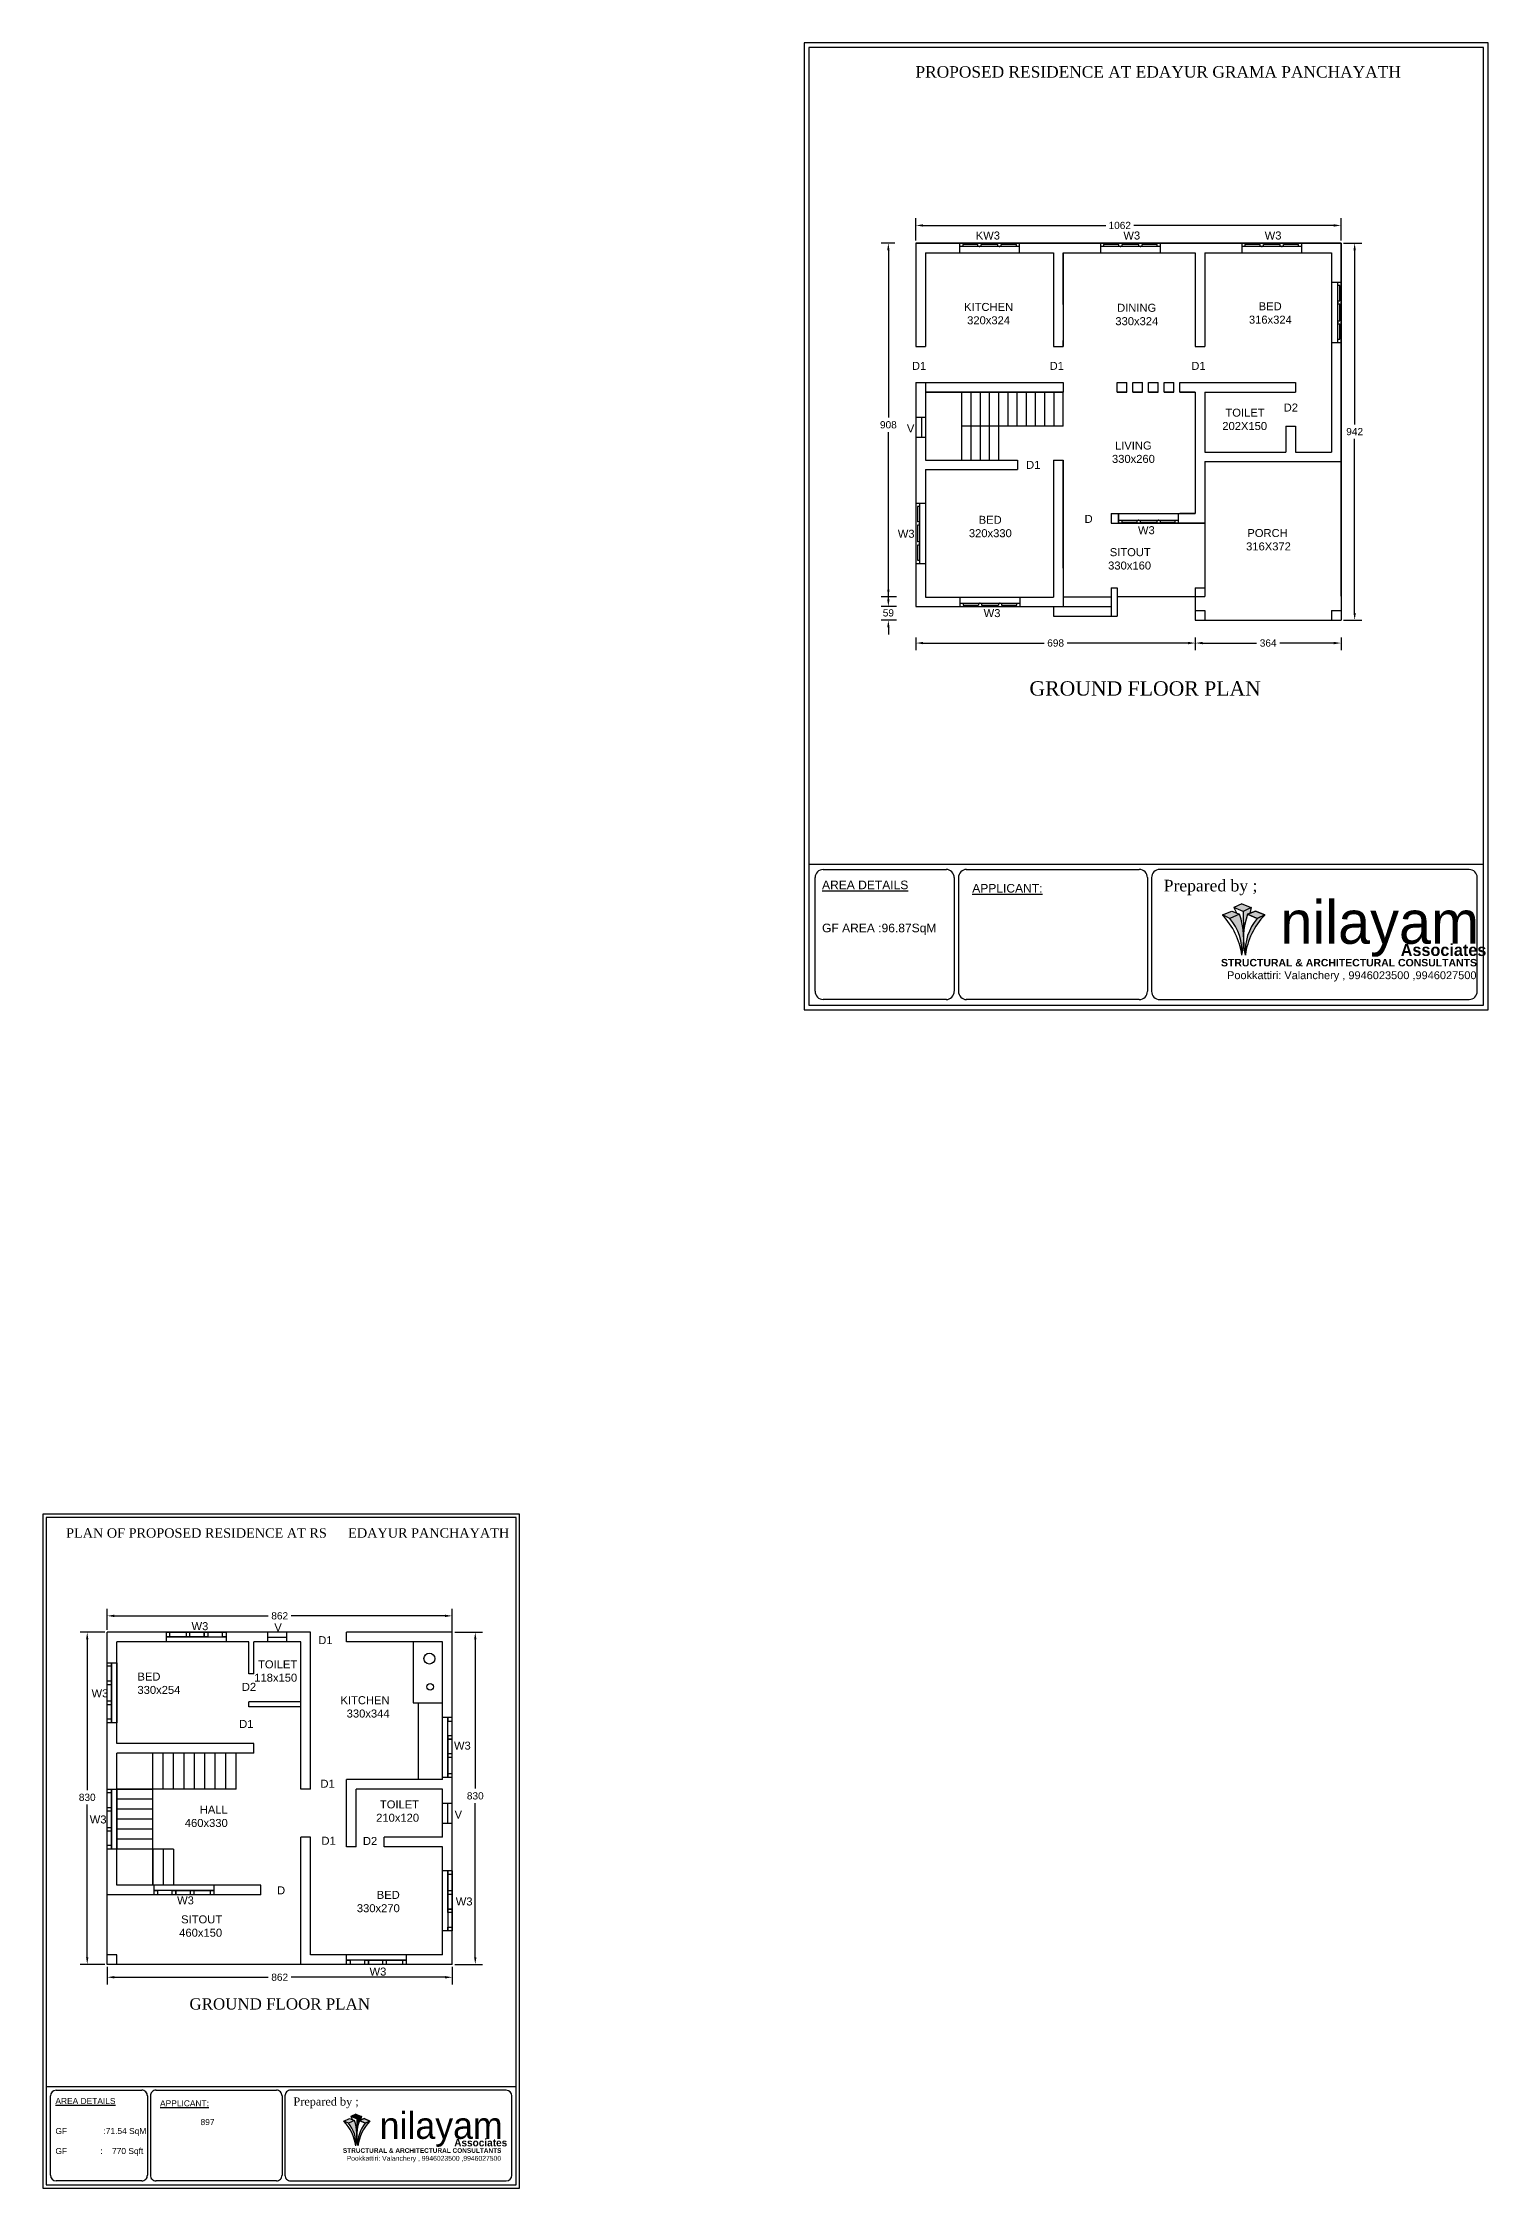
# Model space of a CAD drawing. Header units: inches. Extents: x -2903 to 3367, y -161 to 1064.
# Drawn here: x 453.5 to 489.6, y 543.4 to 597 of the extents above; entities that cross this region are included whole.
import ezdxf

# ---------------------------------------------------------------- set-up
doc = ezdxf.new("R2010")
doc.units = ezdxf.units.IN
doc.header["$MEASUREMENT"] = 0
doc.layers.add('--plan', color=7, linetype='Continuous')
doc.layers.add('PLAN', color=10, linetype='Continuous')
doc.styles.add('SA', font='times.ttf')
doc.styles.get("Standard").update_dxf_attribs({"font": 'arial.ttf'})
doc.dimstyles.get("Standard").update_dxf_attribs({"dimtxt": 0.18, "dimasz": 0.18, "dimexe": 0.18, "dimexo": 0.0625, "dimgap": 0.09, "dimtad": 0, "dimtih": 1, "dimtoh": 1, "dimdec": 0, "dimlfac": 100, "dimzin": 0, "dimdsep": 46, "dimtxsty": 'Standard', "dimcen": 0.09, "dimadec": 0, "dimazin": 0, "dimtfac": 1, "dimtdec": 0, "dimtofl": 0, "dimtmove": 0, "dimatfit": 3, "dimfxl": 1, "dimtolj": 1, "dimtzin": 0, "dimarcsym": 0})

# ---------------------------------------------------------------- blocks, each defined once
blk = doc.blocks.new('*D576')
at = {"color": 0, "lineweight": -2, "transparency": 16777216}
for p, q in [((455.078, 557.374), (455.078, 557.901)), ((455.258, 557.721), (459.1, 557.721)), ((463.518, 557.721), (459.676, 557.721)), ((463.698, 557.374), (463.698, 557.901))]:
    blk.add_line(p, q, dxfattribs=at)
at = {"color": 0, "transparency": 16777216}
for points in [[(455.258, 557.751), (455.258, 557.691), (455.078, 557.721)], [(463.518, 557.751), (463.518, 557.691), (463.698, 557.721)]]:
    blk.add_solid(points, dxfattribs=at)
at = {"layer": 'Defpoints', "color": 0, "transparency": 16777216}
for p in [(463.698, 557.721), (455.078, 557.311), (463.698, 557.311)]:
    blk.add_point(p, dxfattribs=at)
at = {"color": 0, "transparency": 16777216, "insert": (459.388, 557.721), "char_height": 0.18, "attachment_point": 5}
blk.add_mtext('\\A1;862', dxfattribs=at)
blk = doc.blocks.new('*D577')
at = {"color": 0, "lineweight": -2, "transparency": 16777216}
for p, q in [((463.761, 557.311), (464.454, 557.311)), ((464.274, 557.131), (464.274, 553.404)), ((464.274, 549.191), (464.274, 553.04)), ((463.761, 549.011), (464.454, 549.011))]:
    blk.add_line(p, q, dxfattribs=at)
at = {"color": 0, "transparency": 16777216}
for points in [[(464.244, 557.131), (464.304, 557.131), (464.274, 557.311)], [(464.244, 549.191), (464.304, 549.191), (464.274, 549.011)]]:
    blk.add_solid(points, dxfattribs=at)
at = {"layer": 'Defpoints', "color": 0, "transparency": 16777216}
for p in [(463.698, 557.311), (463.698, 549.011), (464.274, 549.011)]:
    blk.add_point(p, dxfattribs=at)
at = {"color": 0, "transparency": 16777216, "insert": (464.274, 553.222), "char_height": 0.18, "attachment_point": 5}
blk.add_mtext('\\A1;830', dxfattribs=at)
blk = doc.blocks.new('*D578')
at = {"color": 0, "lineweight": -2, "transparency": 16777216}
for p, q in [((455.016, 557.311), (454.399, 557.311)), ((454.579, 557.131), (454.579, 553.368)), ((454.579, 549.191), (454.579, 553.004)), ((455.016, 549.011), (454.399, 549.011))]:
    blk.add_line(p, q, dxfattribs=at)
at = {"color": 0, "transparency": 16777216}
for points in [[(454.549, 557.131), (454.609, 557.131), (454.579, 557.311)], [(454.549, 549.191), (454.609, 549.191), (454.579, 549.011)]]:
    blk.add_solid(points, dxfattribs=at)
at = {"layer": 'Defpoints', "color": 0, "transparency": 16777216}
for p in [(455.078, 557.311), (454.579, 549.011), (455.078, 549.011)]:
    blk.add_point(p, dxfattribs=at)
at = {"color": 0, "transparency": 16777216, "insert": (454.579, 553.186), "char_height": 0.18, "attachment_point": 5}
blk.add_mtext('\\A1;830', dxfattribs=at)
blk = doc.blocks.new('*D579')
at = {"color": 0, "lineweight": -2, "transparency": 16777216}
for p, q in [((455.078, 548.949), (455.078, 548.51)), ((463.698, 548.949), (463.698, 548.51)), ((455.258, 548.69), (459.1, 548.69)), ((463.518, 548.69), (459.676, 548.69))]:
    blk.add_line(p, q, dxfattribs=at)
at = {"color": 0, "transparency": 16777216}
for points in [[(455.258, 548.72), (455.258, 548.66), (455.078, 548.69)], [(463.518, 548.72), (463.518, 548.66), (463.698, 548.69)]]:
    blk.add_solid(points, dxfattribs=at)
at = {"layer": 'Defpoints', "color": 0, "transparency": 16777216}
for p in [(455.078, 549.011), (463.698, 549.011), (463.698, 548.69)]:
    blk.add_point(p, dxfattribs=at)
at = {"color": 0, "transparency": 16777216, "insert": (459.388, 548.69), "char_height": 0.18, "attachment_point": 5}
blk.add_mtext('\\A1;862', dxfattribs=at)
blk = doc.blocks.new('nilayan new')
h = blk.add_hatch(color=256)
h.set_gradient(color1=(171, 171, 160), color2=(233, 233, 231), one_color=1, tint=0.91)
h.paths.add_polyline_path([(-543.265, 296.076), (-543.464, 295.991), (-543.303, 295.916), (-543.099, 296.007)])
h.paths.add_polyline_path([(-543.099, 296.007), (-543.303, 295.916, -0.197043), (-543.05, 295.133, 0.041266), (-543.013, 295.39, -0.030102), (-543.013, 295.58, 0.069334)])
h.paths.add_polyline_path([(-542.927, 296.007), (-542.722, 295.916), (-542.561, 295.991), (-542.76, 296.076)])
h.paths.add_polyline_path([(-542.561, 295.991), (-542.722, 295.916, 0.197043), (-542.976, 295.133, -0.158169)])
h = blk.add_hatch(color=256)
h.set_gradient(color1=(13, 97, 231), color2=(163, 196, 250), one_color=1, tint=0.81, name='HEMISPHERICAL')
h.paths.add_polyline_path([(-542.848, 296.148), (-543.052, 296.23), (-543.218, 296.149), (-543.018, 296.064)])
h.paths.add_polyline_path([(-543.016, 295.622, -0.006631), (-543.013, 295.58, -0.069334), (-542.927, 296.007), (-542.882, 296.026), (-542.848, 296.148), (-543.018, 296.064)])
for p, q in [((-543.464, 295.991), (-543.265, 296.076)), ((-543.265, 296.076), (-543.099, 296.007)), ((-543.052, 296.23), (-543.218, 296.149)), ((-543.018, 296.064), (-543.218, 296.149)), ((-543.218, 296.149), (-543.163, 296.034)), ((-543.052, 296.23), (-542.848, 296.148)), ((-542.848, 296.148), (-543.018, 296.064)), ((-543.018, 296.064), (-543.016, 295.622)), ((-542.76, 296.076), (-542.927, 296.007)), ((-542.848, 296.148), (-542.882, 296.026)), ((-542.561, 295.991), (-542.76, 296.076)), ((-543.303, 295.916), (-543.464, 295.991)), ((-543.099, 296.007), (-543.303, 295.916)), ((-542.927, 296.007), (-542.722, 295.916)), ((-542.722, 295.916), (-542.561, 295.991))]:
    blk.add_line(p, q)
for points in [[(-543.265, 296.076), (-543.099, 296.007), (-543.303, 295.916), (-543.464, 295.991), (-543.265, 296.076)], [(-542.76, 296.076), (-542.561, 295.991), (-542.722, 295.916), (-542.927, 296.007), (-542.76, 296.076)]]:
    blk.add_lwpolyline(points)
for centre, radius, start, end in [((-544.579, 294.922), 1.544, 7.8259, 43.7778), ((-544.132, 295.215), 1.085, 355.6446, 40.2323), ((-544.588, 295.485), 1.579, 347.0994, 19.3132), ((-541.437, 295.485), 1.579, 160.6868, 192.9006), ((-541.893, 295.215), 1.085, 139.7677, 184.3554), ((-541.446, 294.922), 1.544, 136.2222, 172.1741)]:
    blk.add_arc(centre, radius, start, end)
at = {"attachment_point": 1}
for s, width, insert, char_height in [('{\\fBauhaus|b0|i0|c0|p2;\\C5;nilayam}', 18.84828, (-542.225, 296.297), 0.92248), ('Pookkattiri: Valanchery , 9946023500 ,9946027500', 13.33237, (-543.366, 294.786), 0.168)]:
    blk.add_mtext_dynamic_manual_height_columns(s, width=width, gutter_width=1, heights=[0], dxfattribs=dict(at, insert=insert, char_height=char_height))
for s, insert, char_height, width in [('{\\fBauhaus|b1|i0|c0|p2;Associates}', (-539.651, 295.373), 0.25945, 11.05359), ('{\\fArial Greek|b1|i0|c0|p34;STRUCTURAL & ARCHITECTURAL CONSULTANTS}', (-543.495, 295.051), 0.16, 15.33754)]:
    blk.add_mtext(s, dxfattribs=dict(at, insert=insert, char_height=char_height, width=width))
blk = doc.blocks.new('*D584')
at = {"color": 0, "lineweight": -2, "transparency": 16777216}
for p, q in [((475.284, 592.087), (475.284, 592.646)), ((475.464, 592.466), (480.027, 592.466)), ((485.724, 592.466), (480.726, 592.466)), ((485.904, 592.087), (485.904, 592.646))]:
    blk.add_line(p, q, dxfattribs=at)
at = {"color": 0, "transparency": 16777216}
for points in [[(475.464, 592.496), (475.464, 592.436), (475.284, 592.466)], [(485.724, 592.496), (485.724, 592.436), (485.904, 592.466)]]:
    blk.add_solid(points, dxfattribs=at)
at = {"layer": 'Defpoints', "color": 0, "transparency": 16777216}
for p in [(485.904, 592.466), (475.284, 592.024), (485.904, 592.024)]:
    blk.add_point(p, dxfattribs=at)
at = {"color": 0, "transparency": 16777216, "insert": (480.376, 592.466), "char_height": 0.18, "attachment_point": 5}
blk.add_mtext('\\A1;1062', dxfattribs=at)
blk = doc.blocks.new('*D585')
at = {"color": 0, "lineweight": -2, "transparency": 16777216}
for p, q in [((485.966, 592.024), (486.425, 592.024)), ((486.245, 591.844), (486.245, 587.496)), ((486.245, 582.784), (486.245, 587.132)), ((485.966, 582.604), (486.425, 582.604))]:
    blk.add_line(p, q, dxfattribs=at)
at = {"color": 0, "transparency": 16777216}
for points in [[(486.215, 591.844), (486.275, 591.844), (486.245, 592.024)], [(486.215, 582.784), (486.275, 582.784), (486.245, 582.604)]]:
    blk.add_solid(points, dxfattribs=at)
at = {"layer": 'Defpoints', "color": 0, "transparency": 16777216}
for p in [(485.904, 592.024), (485.904, 582.604), (486.245, 582.604)]:
    blk.add_point(p, dxfattribs=at)
at = {"color": 0, "transparency": 16777216, "insert": (486.245, 587.314), "char_height": 0.18, "attachment_point": 5}
blk.add_mtext('\\A1;942', dxfattribs=at)
blk = doc.blocks.new('*D580')
at = {"color": 0, "lineweight": -2, "transparency": 16777216}
for p, q in [((482.264, 582.172), (482.264, 581.851)), ((485.904, 582.172), (485.904, 581.851)), ((482.444, 582.031), (483.795, 582.031)), ((485.724, 582.031), (484.372, 582.031))]:
    blk.add_line(p, q, dxfattribs=at)
at = {"color": 0, "transparency": 16777216}
for points in [[(482.444, 582.061), (482.444, 582.001), (482.264, 582.031)], [(485.724, 582.061), (485.724, 582.001), (485.904, 582.031)]]:
    blk.add_solid(points, dxfattribs=at)
at = {"layer": 'Defpoints', "color": 0, "transparency": 16777216}
for p in [(482.264, 582.234), (485.904, 582.234), (482.264, 582.031)]:
    blk.add_point(p, dxfattribs=at)
at = {"color": 0, "transparency": 16777216, "insert": (484.084, 582.031), "char_height": 0.18, "attachment_point": 5}
blk.add_mtext('\\A1;364', dxfattribs=at)
blk = doc.blocks.new('*D581')
at = {"color": 0, "lineweight": -2, "transparency": 16777216}
for p, q in [((475.284, 582.172), (475.284, 581.851)), ((482.264, 582.172), (482.264, 581.851)), ((475.464, 582.031), (478.484, 582.031)), ((482.084, 582.031), (479.063, 582.031))]:
    blk.add_line(p, q, dxfattribs=at)
at = {"color": 0, "transparency": 16777216}
for points in [[(475.464, 582.061), (475.464, 582.001), (475.284, 582.031)], [(482.084, 582.061), (482.084, 582.001), (482.264, 582.031)]]:
    blk.add_solid(points, dxfattribs=at)
at = {"layer": 'Defpoints', "color": 0, "transparency": 16777216}
for p in [(475.284, 582.234), (482.264, 582.234), (475.284, 582.031)]:
    blk.add_point(p, dxfattribs=at)
at = {"color": 0, "transparency": 16777216, "insert": (478.774, 582.031), "char_height": 0.18, "attachment_point": 5}
blk.add_mtext('\\A1;698', dxfattribs=at)
blk = doc.blocks.new('*D582')
at = {"color": 0, "lineweight": -2, "transparency": 16777216}
for p, q in [((474.756, 592.024), (474.415, 592.024)), ((474.595, 591.844), (474.595, 587.666)), ((474.595, 583.124), (474.595, 587.302)), ((474.796, 582.944), (474.415, 582.944))]:
    blk.add_line(p, q, dxfattribs=at)
at = {"color": 0, "transparency": 16777216}
for points in [[(474.565, 591.844), (474.625, 591.844), (474.595, 592.024)], [(474.565, 583.124), (474.625, 583.124), (474.595, 582.944)]]:
    blk.add_solid(points, dxfattribs=at)
at = {"layer": 'Defpoints', "color": 0, "transparency": 16777216}
for p in [(474.595, 592.024), (474.818, 592.024), (474.858, 582.944)]:
    blk.add_point(p, dxfattribs=at)
at = {"color": 0, "transparency": 16777216, "insert": (474.595, 587.484), "char_height": 0.18, "attachment_point": 5}
blk.add_mtext('\\A1;908', dxfattribs=at)
blk = doc.blocks.new('*D583')
at = {"color": 0, "lineweight": -2, "transparency": 16777216}
for p, q in [((474.595, 583.364), (474.595, 583.544)), ((474.796, 583.184), (474.415, 583.184)), ((474.796, 582.604), (474.415, 582.604)), ((474.595, 582.424), (474.595, 582.244))]:
    blk.add_line(p, q, dxfattribs=at)
at = {"color": 0, "transparency": 16777216}
for points in [[(474.565, 583.364), (474.625, 583.364), (474.595, 583.184)], [(474.565, 582.424), (474.625, 582.424), (474.595, 582.604)]]:
    blk.add_solid(points, dxfattribs=at)
at = {"layer": 'Defpoints', "color": 0, "transparency": 16777216}
for p in [(474.858, 583.184), (474.595, 582.604), (474.858, 582.604)]:
    blk.add_point(p, dxfattribs=at)
at = {"color": 0, "transparency": 16777216, "insert": (474.595, 582.784), "char_height": 0.18, "attachment_point": 5}
blk.add_mtext('\\A1;59', dxfattribs=at)

msp = doc.modelspace()

# ---------------------------------------------------------------- linework, layer by layer
at = {"layer": '--plan', "ltscale": 0.1}
for p, q in [((456.548, 557.311), (456.548, 557.071)), ((456.548, 557.291), (456.548, 557.201)), ((457.593, 557.201), (456.548, 557.201)), ((456.638, 557.311), (456.638, 557.201)), ((456.638, 557.291), (456.638, 557.201)), ((457.048, 557.311), (457.048, 557.201)), ((457.048, 557.291), (457.048, 557.201)), ((457.138, 557.311), (457.138, 557.201)), ((457.138, 557.311), (457.138, 557.201)), ((457.503, 557.311), (457.503, 557.201)), ((457.503, 557.291), (457.503, 557.201)), ((457.593, 557.311), (457.593, 557.201)), ((457.593, 557.311), (457.593, 557.201)), ((455.078, 556.551), (455.318, 556.551)), ((455.188, 556.461), (455.078, 556.461)), ((455.188, 556.551), (455.188, 555.051)), ((455.318, 556.551), (455.318, 555.051)), ((455.078, 556.096), (455.188, 556.096)), ((455.078, 556.096), (455.188, 556.096)), ((455.078, 556.006), (455.188, 556.006)), ((455.098, 556.006), (455.188, 556.006)), ((455.078, 555.596), (455.188, 555.596)), ((455.078, 555.506), (455.188, 555.506)), ((455.098, 555.596), (455.188, 555.596)), ((455.098, 555.506), (455.188, 555.506)), ((455.188, 555.141), (455.078, 555.141)), ((455.318, 555.051), (455.078, 555.051)), ((455.188, 555.141), (455.098, 555.141)), ((455.318, 555.051), (455.098, 555.051)), ((463.588, 554.727), (463.588, 553.682)), ((463.698, 554.727), (463.588, 554.727)), ((463.698, 554.727), (463.588, 554.727)), ((463.678, 554.637), (463.588, 554.637)), ((463.698, 554.637), (463.588, 554.637)), ((463.698, 554.272), (463.588, 554.272)), ((463.698, 554.272), (463.588, 554.272)), ((463.678, 554.182), (463.588, 554.182)), ((463.698, 554.182), (463.588, 554.182)), ((463.678, 553.772), (463.588, 553.772)), ((463.698, 553.772), (463.588, 553.772)), ((455.078, 553.391), (455.318, 553.391)), ((455.188, 553.301), (455.078, 553.301)), ((455.188, 553.391), (455.188, 551.891)), ((455.318, 553.391), (455.318, 551.891)), ((463.698, 553.682), (463.458, 553.682)), ((463.678, 553.682), (463.588, 553.682)), ((455.078, 552.936), (455.188, 552.936)), ((455.078, 552.936), (455.188, 552.936)), ((455.078, 552.846), (455.188, 552.846)), ((455.098, 552.846), (455.188, 552.846)), ((455.078, 552.436), (455.188, 552.436)), ((455.078, 552.346), (455.188, 552.346)), ((455.098, 552.436), (455.188, 552.436)), ((455.098, 552.346), (455.188, 552.346)), ((455.188, 551.981), (455.078, 551.981)), ((455.318, 551.891), (455.078, 551.891)), ((455.188, 551.981), (455.098, 551.981)), ((455.318, 551.891), (455.098, 551.891)), ((463.698, 551.351), (463.458, 551.351)), ((463.678, 551.351), (463.588, 551.351)), ((463.588, 550.306), (463.588, 551.351)), ((463.678, 551.261), (463.588, 551.261)), ((463.698, 551.261), (463.588, 551.261)), ((456.703, 550.861), (457.748, 550.861)), ((456.703, 550.751), (456.703, 550.861)), ((456.703, 550.751), (456.703, 550.861)), ((456.793, 550.771), (456.793, 550.861)), ((456.793, 550.751), (456.793, 550.861)), ((457.158, 550.751), (457.158, 550.861)), ((457.158, 550.751), (457.158, 550.861)), ((457.248, 550.771), (457.248, 550.861)), ((457.248, 550.751), (457.248, 550.861)), ((457.658, 550.771), (457.658, 550.861)), ((457.658, 550.751), (457.658, 550.861)), ((457.748, 550.751), (457.748, 550.991)), ((457.748, 550.771), (457.748, 550.861)), ((463.678, 550.851), (463.588, 550.851)), ((463.698, 550.851), (463.588, 550.851)), ((463.698, 550.761), (463.588, 550.761)), ((463.698, 550.761), (463.588, 550.761)), ((463.678, 550.396), (463.588, 550.396)), ((463.698, 550.396), (463.588, 550.396)), ((463.698, 550.306), (463.588, 550.306)), ((463.698, 550.306), (463.588, 550.306)), ((461.513, 549.121), (462.558, 549.121)), ((461.513, 549.011), (461.513, 549.121)), ((461.513, 549.011), (461.513, 549.121)), ((461.603, 549.031), (461.603, 549.121)), ((461.603, 549.011), (461.603, 549.121)), ((461.968, 549.011), (461.968, 549.121)), ((461.968, 549.011), (461.968, 549.121)), ((462.058, 549.031), (462.058, 549.121)), ((462.058, 549.011), (462.058, 549.121)), ((462.468, 549.031), (462.468, 549.121)), ((462.468, 549.011), (462.468, 549.121)), ((462.558, 549.011), (462.558, 549.251)), ((462.558, 549.031), (462.558, 549.121))]:
    msp.add_line(p, q, dxfattribs=at)
for p, q in [((485.904, 592.024), (475.284, 592.024)), ((475.284, 592.024), (485.904, 592.024)), ((475.284, 592.024), (475.284, 589.444)), ((477.874, 592.024), (476.374, 592.024)), ((476.374, 592.024), (476.374, 591.784)), ((477.874, 591.944), (476.374, 591.944)), ((476.834, 591.994), (476.454, 591.994)), ((476.454, 591.994), (476.454, 591.944)), ((476.834, 591.944), (476.834, 591.994)), ((477.334, 591.994), (476.914, 591.994)), ((476.914, 591.944), (476.914, 591.994)), ((477.334, 591.944), (477.334, 591.994)), ((477.794, 591.994), (477.414, 591.994)), ((477.414, 591.944), (477.414, 591.994)), ((477.794, 591.944), (477.794, 591.994)), ((477.874, 591.784), (477.874, 592.024)), ((480.644, 592.024), (479.144, 592.024)), ((481.394, 592.024), (479.894, 592.024)), ((479.894, 592.024), (479.894, 591.784)), ((481.394, 591.944), (479.894, 591.944)), ((480.354, 591.994), (479.974, 591.994)), ((479.974, 591.994), (479.974, 591.944)), ((480.354, 591.944), (480.354, 591.994)), ((480.854, 591.994), (480.434, 591.994)), ((480.434, 591.944), (480.434, 591.994)), ((480.854, 591.944), (480.854, 591.994)), ((481.314, 591.994), (480.934, 591.994)), ((480.934, 591.944), (480.934, 591.994)), ((481.314, 591.944), (481.314, 591.994)), ((481.394, 591.784), (481.394, 592.024)), ((484.924, 592.024), (483.424, 592.024)), ((483.424, 592.024), (483.424, 591.784)), ((484.924, 591.944), (483.424, 591.944)), ((483.884, 591.994), (483.504, 591.994)), ((483.504, 591.994), (483.504, 591.944)), ((483.884, 591.944), (483.884, 591.994)), ((484.384, 591.994), (483.964, 591.994)), ((483.964, 591.944), (483.964, 591.994)), ((484.384, 591.944), (484.384, 591.994)), ((484.844, 591.994), (484.464, 591.994)), ((484.464, 591.944), (484.464, 591.994)), ((484.844, 591.944), (484.844, 591.994)), ((484.924, 591.784), (484.924, 592.024)), ((485.904, 583.204), (485.904, 592.024)), ((485.904, 592.024), (485.904, 582.604)), ((475.524, 591.784), (478.724, 591.784)), ((475.524, 591.784), (475.524, 589.444)), ((478.724, 591.784), (478.724, 589.444)), ((478.964, 590.494), (478.964, 591.784)), ((478.964, 591.784), (482.264, 591.784)), ((478.964, 591.784), (478.964, 589.444)), ((482.264, 591.784), (482.264, 589.444)), ((482.504, 591.784), (483.424, 591.784)), ((482.504, 591.784), (485.664, 591.784)), ((482.504, 591.784), (482.504, 589.444)), ((485.664, 591.784), (485.664, 586.804)), ((485.904, 591.044), (485.664, 591.044)), ((485.824, 589.544), (485.824, 591.044)), ((485.874, 590.964), (485.824, 590.964)), ((485.874, 590.584), (485.874, 590.964)), ((485.904, 589.544), (485.904, 591.044)), ((485.824, 590.584), (485.874, 590.584)), ((485.824, 590.504), (485.874, 590.504)), ((485.874, 590.084), (485.874, 590.504)), ((485.824, 590.084), (485.874, 590.084)), ((485.824, 590.004), (485.874, 590.004)), ((485.874, 589.624), (485.874, 590.004)), ((475.284, 589.444), (475.524, 589.444)), ((478.724, 589.444), (478.964, 589.444)), ((478.724, 589.444), (478.964, 589.444)), ((478.724, 589.444), (478.964, 589.444)), ((478.964, 589.444), (478.964, 589.594)), ((482.264, 589.444), (482.504, 589.444)), ((485.664, 589.544), (485.904, 589.544)), ((485.824, 589.624), (485.874, 589.624)), ((475.284, 588.544), (478.964, 588.544)), ((475.284, 588.544), (475.284, 588.304)), ((475.284, 588.304), (475.284, 582.944)), ((475.524, 588.544), (475.524, 588.304)), ((478.964, 588.304), (475.524, 588.304)), ((475.524, 588.304), (478.964, 588.304)), ((475.524, 588.304), (475.524, 586.604)), ((476.434, 586.604), (476.434, 588.304)), ((476.664, 586.604), (476.664, 588.304)), ((476.894, 586.604), (476.894, 588.304)), ((477.124, 586.604), (477.124, 588.304)), ((477.354, 586.604), (477.354, 588.304)), ((477.584, 587.454), (477.584, 588.304)), ((477.814, 587.454), (477.814, 588.304)), ((478.044, 587.454), (478.044, 588.304)), ((478.274, 587.454), (478.274, 588.304)), ((478.504, 587.454), (478.504, 588.304)), ((478.734, 587.454), (478.734, 588.304)), ((478.964, 588.544), (478.964, 588.304)), ((478.964, 587.454), (478.964, 588.304)), ((480.314, 588.544), (480.554, 588.544)), ((480.314, 588.304), (480.314, 588.544)), ((480.314, 588.304), (480.554, 588.304)), ((480.554, 588.304), (480.314, 588.304)), ((480.554, 588.304), (480.554, 588.544)), ((480.704, 588.544), (480.944, 588.544)), ((480.704, 588.304), (480.704, 588.544)), ((480.704, 588.304), (480.944, 588.304)), ((480.944, 588.304), (480.704, 588.304)), ((480.944, 588.304), (480.944, 588.544)), ((481.094, 588.544), (481.334, 588.544)), ((481.094, 588.304), (481.094, 588.544)), ((481.094, 588.304), (481.334, 588.304)), ((481.334, 588.304), (481.094, 588.304)), ((481.334, 588.304), (481.334, 588.544)), ((481.484, 588.544), (481.724, 588.544)), ((481.484, 588.304), (481.484, 588.544)), ((481.484, 588.304), (481.724, 588.304)), ((481.724, 588.304), (481.484, 588.304)), ((481.724, 588.304), (481.724, 588.544)), ((481.874, 588.544), (483.424, 588.544)), ((481.874, 588.304), (481.874, 588.544)), ((481.874, 588.304), (482.264, 588.304)), ((482.264, 588.304), (481.874, 588.304)), ((482.264, 588.544), (484.764, 588.544)), ((482.264, 588.304), (482.264, 585.264)), ((482.504, 588.304), (483.424, 588.304)), ((482.504, 588.304), (484.764, 588.304)), ((482.504, 588.304), (482.504, 586.804)), ((484.764, 588.544), (484.764, 588.304)), ((475.524, 587.664), (475.304, 587.666)), ((475.419, 587.665), (475.419, 587.165)), ((475.524, 587.164), (475.284, 587.166)), ((478.964, 587.454), (476.434, 587.454)), ((484.524, 587.454), (484.764, 587.454)), ((484.524, 587.454), (484.524, 586.804)), ((484.764, 587.454), (484.764, 586.804)), ((475.524, 586.604), (477.824, 586.604)), ((477.824, 586.604), (477.824, 586.364)), ((478.724, 586.604), (478.964, 586.604)), ((478.724, 586.604), (478.724, 583.174)), ((478.964, 583.904), (478.964, 586.604)), ((478.964, 586.604), (478.964, 582.944)), ((482.504, 586.804), (484.524, 586.804)), ((482.504, 586.564), (485.904, 586.564)), ((482.504, 586.564), (482.504, 583.194)), ((484.764, 586.804), (485.664, 586.804)), ((475.524, 586.364), (477.824, 586.364)), ((475.524, 586.364), (475.524, 583.174)), ((475.524, 585.519), (475.284, 585.519)), ((475.374, 585.439), (475.324, 585.439)), ((475.324, 585.439), (475.324, 585.059)), ((475.374, 585.519), (475.374, 584.019)), ((475.524, 585.519), (475.524, 584.019)), ((475.374, 585.059), (475.324, 585.059)), ((475.324, 584.979), (475.324, 584.559)), ((475.374, 584.979), (475.324, 584.979)), ((480.164, 585.264), (482.264, 585.264)), ((480.164, 585.264), (480.164, 585.024)), ((480.164, 585.024), (482.504, 585.024)), ((480.344, 585.024), (480.344, 585.264)), ((480.344, 585.264), (480.344, 585.024)), ((480.344, 585.104), (481.844, 585.104)), ((482.504, 585.024), (480.344, 585.024)), ((480.344, 585.024), (481.844, 585.024)), ((480.424, 585.104), (480.424, 585.054)), ((480.424, 585.054), (480.804, 585.054)), ((480.804, 585.104), (480.804, 585.054)), ((480.884, 585.104), (480.884, 585.054)), ((480.884, 585.054), (481.304, 585.054)), ((481.304, 585.104), (481.304, 585.054)), ((481.384, 585.104), (481.384, 585.054)), ((481.384, 585.054), (481.764, 585.054)), ((481.764, 585.054), (481.764, 585.104)), ((481.844, 585.024), (481.844, 585.264)), ((482.264, 585.264), (481.874, 585.264)), ((475.374, 584.559), (475.324, 584.559)), ((475.324, 584.479), (475.324, 584.099)), ((475.374, 584.479), (475.324, 584.479)), ((475.284, 584.019), (475.524, 584.019)), ((475.324, 584.099), (475.374, 584.099)), ((480.164, 583.414), (480.314, 583.414)), ((480.164, 583.414), (480.164, 582.704)), ((480.314, 583.414), (480.314, 582.704)), ((482.264, 583.414), (482.504, 583.414)), ((482.264, 583.414), (482.264, 583.184)), ((475.284, 582.944), (480.164, 582.944)), ((475.524, 583.174), (478.724, 583.174)), ((476.384, 583.174), (476.384, 582.944)), ((476.384, 583.024), (477.884, 583.024)), ((476.384, 582.944), (477.884, 582.944)), ((476.464, 583.024), (476.464, 582.974)), ((476.464, 582.974), (476.844, 582.974)), ((476.844, 583.024), (476.844, 582.974)), ((476.924, 583.024), (476.924, 582.974)), ((476.924, 582.974), (477.344, 582.974)), ((477.344, 583.024), (477.344, 582.974)), ((477.424, 583.024), (477.424, 582.974)), ((477.424, 582.974), (477.804, 582.974)), ((477.804, 582.974), (477.804, 583.024)), ((477.884, 582.944), (477.884, 583.174)), ((478.724, 582.944), (478.724, 582.704)), ((478.724, 582.704), (480.314, 582.704)), ((478.964, 583.184), (480.164, 583.184)), ((480.314, 583.194), (482.504, 583.194)), ((482.264, 583.184), (482.264, 582.604)), ((482.264, 582.844), (482.504, 582.844)), ((482.264, 582.844), (482.504, 582.844)), ((482.504, 582.844), (482.504, 582.604)), ((485.664, 582.844), (485.904, 582.844)), ((485.664, 582.844), (485.664, 582.604)), ((482.264, 582.604), (485.904, 582.604)), ((472.967, 576.372), (476.045, 576.372)), ((476.541, 576.372), (480.863, 576.372)), ((489.105, 576.372), (481.376, 576.372)), ((472.763, 575.663), (472.763, 576.169)), ((472.763, 573.328), (472.763, 576.03)), ((476.24, 576.169), (476.24, 575.663)), ((476.24, 576.03), (476.24, 573.328)), ((476.346, 576.169), (476.346, 575.663)), ((476.346, 576.03), (476.346, 573.328)), ((481.066, 576.169), (481.066, 575.663)), ((481.066, 576.03), (481.066, 573.328)), ((481.172, 576.169), (481.172, 575.663)), ((481.172, 576.03), (481.172, 573.328)), ((489.308, 575.663), (489.308, 576.169)), ((489.308, 573.328), (489.308, 576.03)), ((476.045, 573.124), (472.967, 573.124)), ((480.863, 573.124), (476.541, 573.124)), ((481.376, 573.124), (489.105, 573.124)), ((455.078, 549.011), (455.078, 557.311)), ((460.158, 557.311), (455.078, 557.311)), ((455.318, 557.311), (455.078, 557.311)), ((455.318, 554.531), (455.318, 557.071)), ((458.618, 557.071), (455.318, 557.071)), ((460.158, 557.311), (455.918, 557.311)), ((456.548, 557.311), (458.048, 557.311)), ((458.048, 557.311), (458.048, 557.071)), ((458.618, 556.271), (458.618, 557.071)), ((458.618, 556.271), (458.618, 557.071)), ((458.738, 556.271), (458.738, 557.071)), ((459.918, 557.071), (458.738, 557.071)), ((459.088, 557.071), (459.088, 557.311)), ((459.088, 557.191), (459.568, 557.191)), ((459.568, 557.071), (459.568, 557.311)), ((459.918, 553.391), (459.918, 557.071)), ((460.158, 553.391), (460.158, 557.311)), ((461.058, 557.071), (461.058, 557.311)), ((463.698, 557.311), (461.058, 557.311)), ((463.458, 557.071), (461.058, 557.071)), ((463.458, 553.631), (463.458, 557.071)), ((463.698, 549.011), (463.698, 557.471)), ((458.738, 556.271), (458.618, 556.271)), ((458.618, 555.451), (458.618, 555.571)), ((458.618, 555.451), (458.618, 555.571)), ((459.918, 555.571), (458.618, 555.571)), ((459.918, 555.451), (458.618, 555.451)), ((462.847, 555.544), (462.847, 553.631)), ((463.698, 555.182), (463.458, 555.182)), ((463.698, 553.682), (463.698, 555.182)), ((458.099, 554.531), (455.318, 554.531)), ((455.318, 550.991), (455.318, 554.291)), ((458.738, 554.291), (455.318, 554.291)), ((456.218, 550.991), (456.218, 554.291)), ((456.218, 553.391), (456.218, 554.291)), ((456.478, 553.391), (456.478, 554.291)), ((458.738, 554.531), (456.618, 554.531)), ((456.738, 553.391), (456.738, 554.291)), ((456.998, 553.391), (456.998, 554.291)), ((457.258, 553.391), (457.258, 554.291)), ((457.518, 553.391), (457.518, 554.291)), ((457.778, 553.391), (457.778, 554.291)), ((458.038, 553.391), (458.038, 554.291)), ((458.298, 553.391), (458.298, 554.291)), ((458.738, 554.291), (458.738, 554.531)), ((458.298, 553.391), (455.318, 553.391)), ((455.318, 553.391), (456.218, 553.391)), ((456.218, 553.391), (455.318, 553.391)), ((460.158, 553.391), (459.918, 553.391)), ((461.058, 551.951), (461.058, 553.631)), ((463.458, 553.631), (461.058, 553.631)), ((461.298, 551.951), (461.298, 553.391)), ((463.458, 553.391), (461.298, 553.391)), ((463.458, 552.191), (463.458, 553.391)), ((456.218, 553.141), (455.318, 553.141)), ((456.218, 552.891), (455.318, 552.891)), ((463.458, 553.041), (463.698, 553.041)), ((463.578, 553.041), (463.578, 552.541)), ((456.218, 552.641), (455.318, 552.641)), ((456.218, 552.391), (455.318, 552.391)), ((459.918, 549.011), (459.918, 552.191)), ((460.158, 552.191), (459.918, 552.191)), ((460.158, 549.251), (460.158, 552.191)), ((461.998, 551.951), (461.998, 552.191)), ((463.458, 552.191), (461.998, 552.191)), ((463.458, 552.541), (463.698, 552.541)), ((456.218, 552.141), (455.318, 552.141)), ((456.738, 551.891), (455.318, 551.891)), ((456.218, 551.891), (456.218, 550.991)), ((456.478, 551.891), (456.478, 550.991)), ((456.738, 551.891), (456.738, 550.991)), ((461.298, 551.951), (461.058, 551.951)), ((463.458, 551.951), (461.998, 551.951)), ((463.458, 549.251), (463.458, 551.951)), ((463.588, 551.351), (463.588, 550.306)), ((463.698, 551.351), (463.698, 549.851)), ((455.078, 549.011), (455.078, 550.751)), ((458.918, 550.751), (455.078, 550.751)), ((458.918, 550.991), (455.318, 550.991)), ((456.248, 550.751), (456.248, 550.991)), ((457.748, 550.751), (456.248, 550.751)), ((458.918, 550.751), (458.918, 550.991)), ((463.588, 550.896), (463.588, 549.851)), ((463.588, 550.306), (463.588, 550.396)), ((463.588, 550.396), (463.698, 550.396)), ((463.698, 549.851), (463.458, 549.851)), ((463.588, 549.851), (463.588, 549.941)), ((463.588, 549.941), (463.698, 549.941)), ((455.318, 549.251), (455.078, 549.251)), ((463.698, 549.011), (455.078, 549.011)), ((455.318, 549.011), (455.318, 549.251)), ((463.458, 549.251), (460.158, 549.251)), ((461.058, 549.011), (461.058, 549.251)), ((462.558, 549.011), (461.058, 549.011)), ((453.66, 545.373), (453.66, 545.725)), ((453.802, 545.867), (455.947, 545.867)), ((456.083, 545.725), (456.083, 545.373)), ((456.157, 545.725), (456.157, 545.373)), ((456.293, 545.867), (459.304, 545.867)), ((459.446, 545.725), (459.446, 545.373)), ((459.52, 545.725), (459.52, 545.373)), ((465.048, 545.867), (459.662, 545.867)), ((465.19, 545.373), (465.19, 545.725)), ((453.66, 543.745), (453.66, 545.628)), ((456.083, 545.628), (456.083, 543.745)), ((456.157, 545.628), (456.157, 543.745)), ((459.446, 545.628), (459.446, 543.745)), ((459.52, 545.628), (459.52, 543.745)), ((465.19, 543.745), (465.19, 545.628)), ((455.947, 543.603), (453.802, 543.603)), ((459.304, 543.603), (456.293, 543.603)), ((459.662, 543.603), (465.048, 543.603))]:
    msp.add_line(p, q)
for points in [[(456.548, 557.201), (457.593, 557.201), (457.503, 557.201), (457.503, 557.311)], [(457.003, 557.201), (458.048, 557.201), (457.958, 557.201), (457.958, 557.311)], [(455.318, 555.051), (455.078, 555.051), (455.078, 556.551), (455.318, 556.551), (455.318, 555.051), (455.188, 555.051), (455.188, 556.551), (455.188, 556.461), (455.078, 556.461)], [(463.588, 554.137), (463.588, 555.182), (463.588, 555.092), (463.698, 555.092)], [(463.588, 553.682), (463.588, 554.727), (463.588, 554.637), (463.698, 554.637)], [(455.318, 551.891), (455.078, 551.891), (455.078, 553.391), (455.318, 553.391), (455.318, 551.891), (455.188, 551.891), (455.188, 553.391), (455.188, 553.301), (455.078, 553.301)], [(457.293, 550.861), (456.248, 550.861), (456.338, 550.861), (456.338, 550.751)], [(457.748, 550.861), (456.703, 550.861), (456.793, 550.861), (456.793, 550.751)], [(462.103, 549.121), (461.058, 549.121), (461.148, 549.121), (461.148, 549.011)], [(462.558, 549.121), (461.513, 549.121), (461.603, 549.121), (461.603, 549.011)]]:
    msp.add_lwpolyline(points)
msp.add_lwpolyline([(463.458, 557.071), (462.722, 557.071), (462.722, 555.544), (463.458, 555.544)], close=True)
for centre, radius in [((463.129, 556.654), 0.137), ((463.147, 555.948), 0.0794)]:
    msp.add_circle(centre, radius)
for centre, radius, start, end in [((472.967, 576.169), 0.203, 90, 180), ((476.041, 576.173), 0.199, 358.8163, 91.1837), ((476.545, 576.173), 0.199, 88.8163, 181.1837), ((480.867, 576.173), 0.199, 358.8163, 91.1837), ((481.371, 576.173), 0.199, 88.8163, 181.1837), ((489.105, 576.169), 0.203, 0, 90), ((472.967, 573.328), 0.203, 180, 270), ((476.041, 573.323), 0.199, 268.8163, 1.1837), ((476.545, 573.323), 0.199, 178.8163, 271.1837), ((480.867, 573.323), 0.199, 268.8163, 1.1837), ((481.371, 573.323), 0.199, 178.8163, 271.1837), ((489.105, 573.328), 0.203, 270, 0), ((453.802, 545.725), 0.142, 90, 180), ((455.944, 545.728), 0.139, 358.8163, 91.1837), ((456.296, 545.728), 0.139, 88.8163, 181.1837), ((459.307, 545.728), 0.139, 358.8163, 91.1837), ((459.659, 545.728), 0.139, 88.8163, 181.1837), ((465.048, 545.725), 0.142, 0, 90), ((453.802, 543.745), 0.142, 180, 270), ((455.944, 543.742), 0.139, 268.8163, 1.1837), ((456.296, 543.742), 0.139, 178.8163, 271.1837), ((459.307, 543.742), 0.139, 268.8163, 1.1837), ((459.659, 543.742), 0.139, 178.8163, 271.1837), ((465.048, 543.745), 0.142, 270, 0)]:
    msp.add_arc(centre, radius, start, end)
for p in [(476.874, 591.944), (477.374, 591.944), (480.394, 591.944), (480.894, 591.944), (483.924, 591.944), (484.424, 591.944), (485.824, 590.544), (485.824, 590.044), (475.374, 585.019), (480.844, 585.104), (481.344, 585.104), (475.374, 584.519), (476.884, 583.024), (477.384, 583.024)]:
    msp.add_point(p)
at = {"layer": 'PLAN', "color": 0}
for p, q in [((472.606, 576.502), (489.46, 576.502)), ((472.609, 572.98), (489.462, 572.98)), ((453.551, 545.957), (465.295, 545.957)), ((453.553, 543.503), (465.297, 543.503))]:
    msp.add_line(p, q, dxfattribs=at)
for points in [[(489.579, 597.028), (472.493, 597.028), (472.493, 572.864), (489.579, 572.864)], [(489.462, 596.912), (472.609, 596.912), (472.609, 572.98), (489.462, 572.98)], [(465.378, 560.261), (453.472, 560.261), (453.472, 543.422), (465.378, 543.422)], [(465.297, 560.18), (453.553, 560.18), (453.553, 543.503), (465.297, 543.503)]]:
    msp.add_lwpolyline(points, close=True, dxfattribs=at)

# ---------------------------------------------------------------- block references
for p, xscale, yscale, zscale in [((1117.673, 229.537), 1.167935033518874, 1.167935033518874, 1.167935033518874), ((854.093, 330.999), 0.7233299362544017, 0.7233299362544017, 0.7233299362544017)]:
    msp.add_blockref('nilayan new', p, dxfattribs=dict(xscale=xscale, yscale=yscale, zscale=zscale))

# ---------------------------------------------------------------- texts
at = {"layer": '--plan', "ltscale": 0.1, "attachment_point": 1, "style": 'SA'}
for s, insert, char_height, width in [('PROPOSED RESIDENCE AT EDAYUR GRAMA PANCHAYATH', (475.272, 596.447), 0.287, 20.94808), ('GROUND FLOOR PLAN', (478.12, 581.076), 0.35875, 10.06019), ('\\A1;   PLAN OF PROPOSED RESIDENCE AT RS      EDAYUR PANCHAYATH', (453.784, 559.911), 0.23556, 14.73719), ('GROUND FLOOR PLAN', (457.133, 548.164), 0.28, 17.51749)]:
    msp.add_mtext(s, dxfattribs=dict(at, insert=insert, char_height=char_height, width=width))
for s, p in [('KW3', (476.778, 592.115)), ('W3', (480.467, 592.115)), ('W3', (483.997, 592.115)), ('KITCHEN', (476.486, 590.33)), ('DINING', (480.31, 590.309)), ('316x324', (483.603, 590.012)), ('BED', (483.848, 590.346)), ('320x324', (476.563, 589.996)), ('330x324', (480.266, 589.974)), ('202X150', (482.938, 587.354)), ('TOILET', (483.016, 587.688)), ('V', (475.058, 587.293)), ('LIVING', (480.257, 586.867)), ('330x260', (480.182, 586.533)), ('W3', (474.831, 584.662)), ('320x330', (476.607, 584.676)), ('BED', (476.852, 585.01)), ('W3', (480.831, 584.751)), ('PORCH', (483.564, 584.68)), ('SITOUT', (480.126, 584.202)), ('316X372', (483.533, 584.346)), ('330x160', (480.086, 583.868)), ('W3', (476.976, 582.679))]:
    msp.add_text(s, height=0.2).set_placement(p)
at = {"char_height": 0.2}
for s, width, insert, attachment_point in [('D1', 0.4595, (475.541, 589.058), 3), ('D1', 0.4595, (478.981, 589.058), 3), ('D1', 0.4595, (482.521, 589.058), 3), ('D2', 0.4595, (484.829, 588.016), 3), ('D1', 0.4595, (478.393, 586.584), 3), ('D', 0.4595, (479.699, 585.233), 3), ('\\pxqr;D1', 1.58774, (459.121, 557.214), 1), ('\\pxqr;TOILET\\P118x150', 1.58774, (458.237, 556.61), 1), ('BED\\P330x254', 1.58774, (455.834, 556.304), 1), ('\\pxqr;D2', 1.58774, (457.211, 556.047), 1), ('\\pxqr;KITCHEN\\P330x344', 1.59803, (460.535, 555.714), 1), ('\\pxqr;D1', 1.58774, (457.145, 555.12), 1), ('\\pxqr;D1', 1.58774, (459.175, 553.627), 1), ('\\pxqr;HALL\\P460x330', 1.58774, (456.502, 552.98), 1), ('\\pxqr;TOILET\\P210x120', 1.58774, (461.282, 553.11), 1), ('\\pxqr;D1', 1.58774, (459.2, 552.202), 1), ('\\pxqr;D2', 1.58774, (460.236, 552.196), 1), ('\\pxqr;D', 1.58774, (457.936, 550.962), 1), ('\\pxqr;BED\\P330x270', 1.58774, (460.8, 550.849), 1), ('\\pxqr;SITOUT\\P460x150', 1.58774, (456.362, 550.237), 1)]:
    msp.add_mtext_dynamic_manual_height_columns(s, width=width, gutter_width=1, heights=[0], dxfattribs=dict(at, insert=insert, attachment_point=attachment_point))
at = {"attachment_point": 1}
for s, insert, char_height, width in [('{\\fTimes New Roman|b0|i0|c0|p18;Prepared by ;}', (481.475, 576.115), 0.29057, 6.74515), ('{\\fTimes New Roman|b0|i0|c0|p18;Prepared by ;}', (481.475, 576.115), 0.29057, 6.74515), ('W3', (457.185, 557.564), 0.2, 1.42076), ('V', (459.254, 557.533), 0.2, 1.42076), ('W3', (454.687, 555.886), 0.2, 1.42076), ('W3', (463.742, 554.579), 0.2, 1.42076), ('W3', (454.642, 552.734), 0.2, 1.42076), ('V', (463.757, 552.854), 0.2, 1.42076), ('W3', (456.824, 550.713), 0.2, 1.42076), ('W3', (463.787, 550.684), 0.2, 1.42076), ('W3', (461.633, 548.933), 0.2, 1.42076), ('{\\fTimes New Roman|b0|i0|c0|p18;Prepared by ;}', (459.731, 545.687), 0.20249, 4.70043), ('{\\fTimes New Roman|b0|i0|c0|p18;Prepared by ;}', (459.731, 545.687), 0.20249, 4.70043), ('897', (457.41, 545.146), 0.15, 0.80884)]:
    msp.add_mtext(s, dxfattribs=dict(at, insert=insert, char_height=char_height, width=width))
at = {"layer": 'PLAN', "color": 0, "attachment_point": 1}
for s, insert, char_height, width in [('\\pxt4.6154;{\\LAREA DETAILS}\\P\\P\\P\\ptz;GF AREA :96.87SqM\\P^I', (472.938, 576.095), 0.21524, 3.5257), ('\\pxt4.6154;{\\LAPPLICANT:}', (476.691, 576.011), 0.21524, 4.32117), ('\\pxt4.6154;{\\LAREA DETAILS}\\P\\P\\P\\ptz;GF ^I^I:71.54 SqM\\P\\pt8;\\P\\ptz;GF^I         :    770 Sqft\\P\\pt8;\\P\\ptz;\\P^I', (453.784, 545.673), 0.14999, 2.45692), ('\\pxt4.6154;{\\LAPPLICANT:}', (456.398, 545.615), 0.14999, 3.01126), ('\\pxt4.6154;{\\LAPPLICANT:}', (456.398, 545.615), 0.14999, 3.01126)]:
    msp.add_mtext(s, dxfattribs=dict(at, insert=insert, char_height=char_height, width=width))

# ---------------------------------------------------------------- dimensions: what is measured, and where the dimension line sits
for base, p1, p2, picture, middle in [((485.904, 592.466), (475.284, 592.024), (485.904, 592.024), '*D584', (480.376, 592.466)), ((463.698, 557.721), (455.078, 557.311), (463.698, 557.311), '*D576', (459.388, 557.721))]:
    dim = msp.add_linear_dim(base=base, p1=p1, p2=p2, dimstyle='Standard')
    dim.commit()
    dim.dimension.update_dxf_attribs({"geometry": picture, "text_midpoint": middle, "dimtype": 160})
dim = msp.add_linear_dim(base=(474.595, 592.024), p1=(474.858, 582.944), p2=(474.818, 592.024), angle=90, dimstyle='Standard')
dim.commit()
dim.dimension.update_dxf_attribs({"geometry": '*D582', "text_midpoint": (474.595, 587.484)})
for base, p1, p2, picture, middle in [((486.245, 582.604), (485.904, 592.024), (485.904, 582.604), '*D585', (486.245, 587.314)), ((454.579, 549.011), (455.078, 557.311), (455.078, 549.011), '*D578', (454.579, 553.186)), ((464.274, 549.011), (463.698, 557.311), (463.698, 549.011), '*D577', (464.274, 553.222))]:
    dim = msp.add_linear_dim(base=base, p1=p1, p2=p2, angle=90, dimstyle='Standard')
    dim.commit()
    dim.dimension.update_dxf_attribs({"geometry": picture, "text_midpoint": middle, "dimtype": 160})
dim = msp.add_linear_dim(base=(474.595, 582.604), p1=(474.858, 583.184), p2=(474.858, 582.604), angle=90, text='59', dimstyle='Standard')
dim.commit()
dim.dimension.update_dxf_attribs({"geometry": '*D583', "text_midpoint": (474.595, 582.784), "dimtype": 160})
for base, p1, p2, picture, middle in [((475.284, 582.031), (482.264, 582.234), (475.284, 582.234), '*D581', (478.774, 582.031)), ((482.264, 582.031), (485.904, 582.234), (482.264, 582.234), '*D580', (484.084, 582.031)), ((463.698, 548.69), (455.078, 549.011), (463.698, 549.011), '*D579', (459.388, 548.69))]:
    dim = msp.add_linear_dim(base=base, p1=p1, p2=p2, dimstyle='Standard')
    dim.commit()
    dim.dimension.update_dxf_attribs({"geometry": picture, "text_midpoint": middle})

doc.saveas('drawing.dxf')
